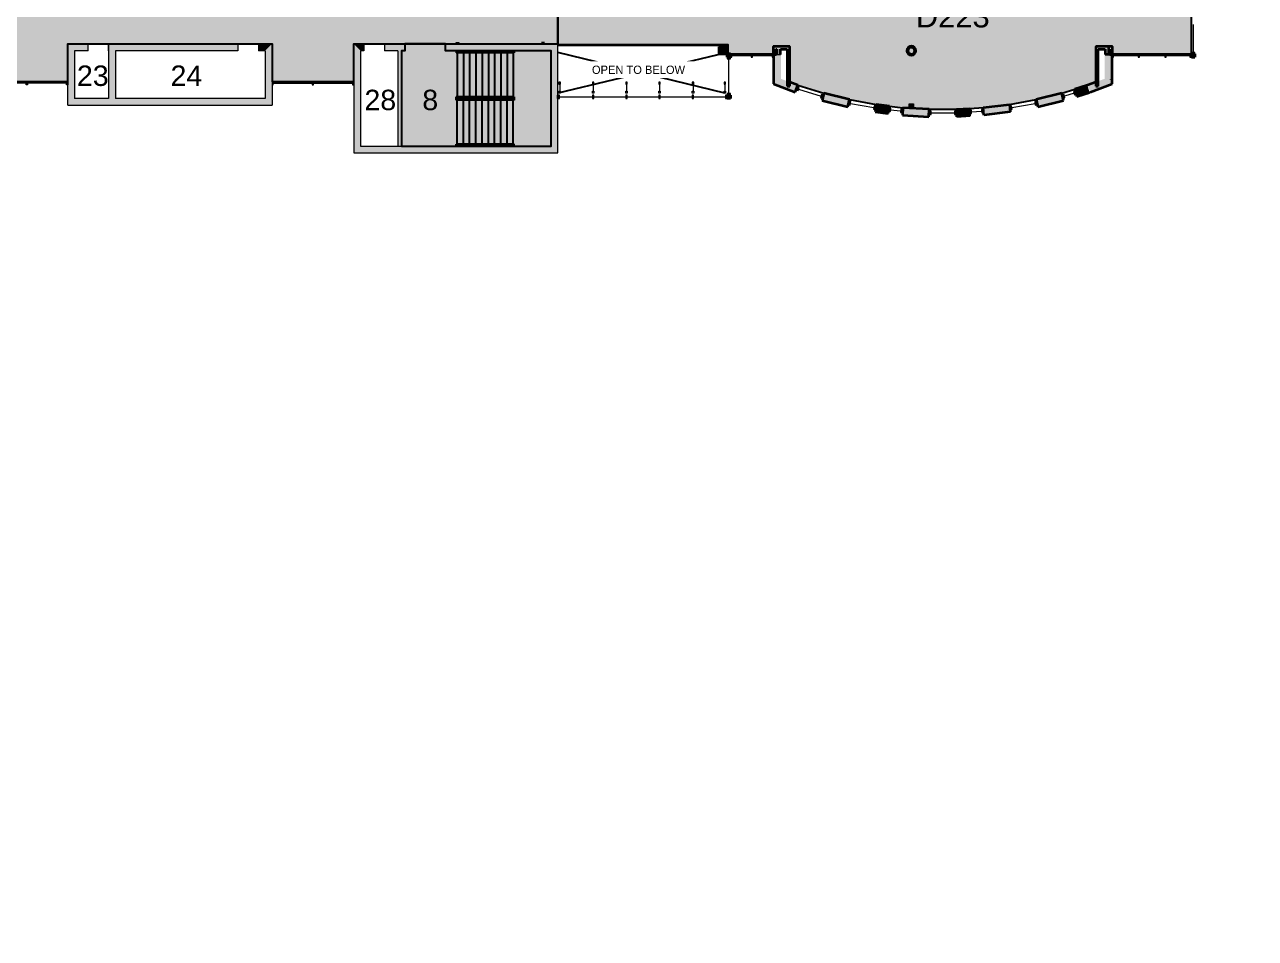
# Model space of a CAD drawing. Extents: x 674 to 9317, y -1087 to 3542.
# Drawn here: x 6752 to 8921, y -962 to 648 of the extents above; entities that cross this region are included whole.
import ezdxf

# ---------------------------------------------------------------- set-up
doc = ezdxf.new("R2010")
doc.units = 0
doc.header["$LTSCALE"] = 0.004
doc.header["$MEASUREMENT"] = 0
doc.layers.get('0').update_dxf_attribs({"linetype": 'CONTINUOUS'})
for name, color, linetype in [('CORRIDOR HATCH', 253, 'CONTINUOUS'), ('SOLID', 7, 'CONTINUOUS'), ('STAIR', 252, 'CONTINUOUS')]:
    doc.layers.add(name, color=color, linetype=linetype)
for name, color, linetype, lineweight in [('Room Number', 7, 'CONTINUOUS', 9), ('S-COLS', 7, 'CONTINUOUS', 9), ('WALL', 7, 'CONTINUOUS', 0)]:
    doc.layers.add(name, color=color, linetype=linetype, lineweight=lineweight)
doc.styles.add('style1', font='arial.ttf')
doc.styles.add('style3', font='arial.ttf')

# ---------------------------------------------------------------- blocks, each defined once
blk = doc.blocks.new('AZMND')
for p, q in [((0, 0.5), (0, -0.5)), ((1, 0.5), (0, 0.5)), ((1, -0.5), (1, 0.5)), ((0, -0.5), (1, -0.5))]:
    blk.add_line(p, q)
blk = doc.blocks.new('Column - Architectural - Gypsum Fire Rating Wrap - 16mm Type X Gypsum - 350x350_1-208-Second Floor Plan')
at = {"layer": 'S-COLS'}
for p, q in [((-175, 175), (175, 175)), ((-175, -175), (-175, 175)), ((-175, 159), (175, 159)), ((-159, -159), (-159, 159)), ((159, 159), (159, -159)), ((175, 175), (175, -175)), ((175, -159), (-175, -159)), ((175, -175), (-175, -175))]:
    blk.add_line(p, q, dxfattribs=at)

msp = doc.modelspace()

# ---------------------------------------------------------------- hatches: boundary and pattern name
at = {"layer": 'CORRIDOR HATCH'}
h = msp.add_hatch(color=256, dxfattribs=at)
h.dxf.hatch_style = 1
h.paths.add_polyline_path([(2231.1, 2606.9), (2231.1, 2457.7), (2623.6, 2457.7), (2623.6, 2472.4), (2636.2, 2472.4), (2636.2, 2600.4), (2623.6, 2600.4), (2623.6, 2606.9)])
h.paths.add_polyline_path([(953.3, 1816.2), (958.8, 1818.6), (960.7, 1814.1), (993.8, 1828.3), (991.9, 1832.7), (1132.6, 1893), (1137.4, 1895), (1123.4, 1930.1), (1108.4, 1973.6), (936.2, 1973.6), (898, 1973.6), (916.1, 1909.4)])
h.paths.add_polyline_path([(1791.5, 1230.9), (1791.5, 1226), (1787.5, 1226), (1787.5, 1036.4), (1892.1, 1036.4), (1892.1, 1226), (1827.5, 1226), (1827.5, 1230.9)])
h.paths.add_polyline_path([(2220.7, 1025), (2220.7, 1003.4), (2225.1, 1003.4), (2225.1, 992.4), (2220.7, 992.4), (2220.7, 798.4), (2225.1, 798.4), (2225.1, 794), (2383.1, 794), (2383.1, 797.4), (2392.1, 797.4), (2392.1, 794), (2536.1, 794), (2536.1, 814.5), (2540.9, 814.5), (2540.9, 914.5), (2536.1, 914.5), (2536.1, 935), (2366.1, 935), (2366.1, 1025)])
h.paths.add_polyline_path([(3828, 1219.5), (3828, 1008.4), (4073.1, 1008.4), (4073.1, 1019.9), (4078, 1019.9), (4078, 1207.9), (4073.1, 1207.9), (4073.1, 1219.5)])
h.paths.add_polyline_path([(4403.6, 2785.9), (4403.6, 2617.9), (4655.6, 2617.9), (4655.6, 2659.9), (4667.6, 2659.9), (4667.6, 2731.9), (4655.6, 2731.9), (4655.6, 2785.9)])
h.paths.add_polyline_path([(5211.2, -706.1), (5211.2, -712.1), (5201.2, -712.1), (5201.2, -962.1), (5255.2, -962.1), (5255.2, -712.1), (5247.2, -712.1), (5247.2, -706.1)])
h.paths.add_polyline_path([(5585.6, 613.9), (5585.6, 601.9), (5401.6, 601.9), (5401.6, 437.9), (5663.6, 437.9), (5663.6, 601.9), (5657.6, 601.9), (5657.6, 613.9)])
edge = h.paths.add_edge_path()
edge.add_arc((5687.6, 1657.9), 71.8, 270, 450)
edge.add_line((5687.6, 1729.7), (5587.9, 1729.9))
edge.add_line((5587.9, 1729.9), (5587.9, 1727.3))
edge.add_line((5587.9, 1727.3), (5577.4, 1727.3))
edge.add_line((5577.4, 1727.3), (5577.4, 1725.8))
edge.add_line((5577.4, 1725.8), (5578.9, 1725.8))
edge.add_line((5578.9, 1725.8), (5578.9, 1659.9))
edge.add_line((5578.9, 1659.9), (5587.9, 1659.9))
edge.add_line((5587.9, 1659.9), (5587.9, 1585.9))
edge.add_line((5587.9, 1585.9), (5681.6, 1585.9))
edge.add_line((5681.6, 1585.9), (5687.6, 1586.1))
h.paths.add_polyline_path([(6335.6, 2785.9), (6335.6, 2617.9), (6527.6, 2617.9), (6527.6, 2605.9), (6599.6, 2605.9), (6599.6, 2617.9), (6605.6, 2617.9), (6605.6, 2785.9)])
h.paths.add_polyline_path([(7421.6, 613.9), (7421.6, 601.9), (7415.6, 601.9), (7415.6, 433.9), (7679.6, 433.9), (7679.6, 601.9), (7493.6, 601.9), (7493.6, 613.9)])
h.paths.add_polyline_path([(8765, 2446.3), (8765, 2440), (8757.8, 2440), (8757.8, 2403.5), (8765, 2403.5), (8765, 2203.3), (8920.7, 2203.3), (8920.7, 2446.3)])
h = msp.add_hatch(color=256, dxfattribs=at)
h.dxf.hatch_style = 1
h.paths.add_polyline_path([(4316.6, 613.9), (4316.6, 615.9), (4322.6, 615.9), (4322.6, 613.9), (4655.6, 613.9), (4703.6, 613.9), (5171.6, 613.9), (5243.6, 613.9), (5675.6, 613.9), (6275.6, 613.9), (6323.6, 613.9), (6683.6, 613.9), (6683.6, 547.9), (6827.6, 547.9), (6827.6, 613.9), (7187.6, 613.9), (7187.6, 547.9), (7331.6, 547.9), (7331.6, 613.9), (7691.6, 613.9), (7691.6, 757.9), (7331.6, 757.9), (7235.6, 757.9), (6779.6, 757.5), (6683.6, 757.5), (6323.6, 757.5), (6253.6, 757.5), (5459.6, 757.5), (5459.6, 1103), (5459.6, 1109), (5335.6, 1109), (5335.6, 1103), (5335.6, 777.9), (5339.6, 777.9), (5339.6, 757.9), (4999.6, 757.9), (4999.6, 761.9), (4983.6, 761.9), (4983.6, 769.9), (4663.6, 769.9), (4663.6, 761.9), (4647.6, 761.9), (4647.6, 769.9), (4357.1, 769.9), (4357.1, 757.9), (4322.6, 757.9), (4322.6, 755.9), (4316.6, 755.9)])
h = msp.add_hatch(color=256, dxfattribs=at)
h.dxf.hatch_style = 1
h.paths.add_polyline_path([(7691.6, 613), (7991.2, 613), (7991.2, 596.4), (8071, 596.4), (8071, 609.2), (8100, 609.2), (8100, 546.7), (8114.5, 541.2), (8160.1, 527), (8205.4, 515.9), (8252.4, 507.3), (8275.6, 504.5), (8299.3, 501.6), (8345.9, 498.8), (8393.7, 498.8), (8417.3, 500.2), (8440.8, 501.7), (8487.2, 507.3), (8534.2, 515.9), (8579.5, 527), (8602.3, 534.1), (8625.1, 541.2), (8639.6, 546.7), (8639.6, 609.2), (8668.6, 609.2), (8668.6, 596.4), (8807.9, 596.4), (8807.9, 757.8), (8804.1, 757.8), (8804.1, 763), (8748.9, 763), (8653.8, 763), (7975, 763), (7846.8, 758.3), (7845.6, 758.3), (7691.6, 758.3), (7691.6, 757.9)])
at = {"layer": 'SOLID'}
for points in [[(7667.7, 613.9), (7667.7, 615.4), (7662.8, 615.4), (7662.8, 613.9)], [(8084.5, 538.4), (8084.5, 552.5), (8084.5, 595), (8083.9, 595), (8077.3, 595), (8071.3, 595), (8071.3, 543.4)], [(8668.3, 543.4), (8668.3, 551.4), (8666.3, 551.4), (8666.3, 552), (8668.3, 552), (8668.3, 595), (8655.1, 595), (8655.1, 552.5)], [(8084.5, 552.5), (8084.5, 538.4), (8109.8, 528.8), (8114.5, 541.2), (8100, 546.7), (8100, 539.6), (8095.7, 539.6), (8095.7, 548.3)], [(8095.7, 548.3), (8095.7, 539.6), (8100, 539.6), (8100, 546.7)], [(8629.8, 528.8), (8668.3, 543.4), (8655.1, 552.5), (8643.9, 548.3), (8643.9, 539.6), (8639.6, 539.6), (8639.6, 546.7), (8625.1, 541.2)], [(8639.6, 546.7), (8639.6, 539.6), (8643.9, 539.6), (8643.9, 548.3)], [(8156.9, 514.2), (8202.3, 503), (8205.4, 515.9), (8160.1, 527)], [(8579.5, 527), (8534.2, 515.9), (8537.3, 503), (8582.7, 514.2)], [(8606.2, 521.4), (8628.6, 528.4), (8624.6, 541), (8602.3, 534.1)], [(8275.6, 504.5), (8252.4, 507.3), (8250.8, 494.1), (8273.4, 491.4), (8273.6, 493.4), (8274.3, 493.3)], [(8345.9, 498.8), (8299.3, 501.6), (8298.5, 488.4), (8345.1, 485.6)], [(8418.1, 487), (8417.3, 500.2), (8393.7, 498.8), (8394.5, 485.6)], [(8442.4, 488.5), (8488.8, 494.1), (8487.2, 507.3), (8440.8, 501.7)]]:
    msp.add_hatch(color=256, dxfattribs=at).paths.add_polyline_path(points, flags=0)
h = msp.add_hatch(color=256, dxfattribs=at)
h.dxf.hatch_style = 1
h.paths.add_polyline_path([(7975, 608.8), (7988.8, 608.8), (7988.8, 595), (7975, 595)])
h = msp.add_hatch(color=256, dxfattribs=at)
h.dxf.hatch_style = 1
h.paths.add_polyline_path([(8083.9, 604.9), (8095.7, 604.9), (8095.7, 539.6), (8100, 539.6), (8100, 609.2), (8071, 609.2), (8071, 596.4), (8071.3, 596.4), (8071.3, 596.4), (8071.3, 595), (8075.3, 595), (8075.3, 604.9), (8077.3, 604.9), (8077.3, 595), (8083.9, 595)])
h = msp.add_hatch(color=256, dxfattribs=at)
edge = h.paths.add_edge_path(flags=0)
edge.add_arc((8314.4, 601.9), 8, 90, 270)
edge.add_line((8314.4, 593.9), (8314.4, 595.9))
edge.add_arc((8314.4, 601.9), 6, -270, -90, ccw=False)
edge.add_line((8314.4, 607.9), (8314.4, 609.9))
h = msp.add_hatch(color=256, dxfattribs=at)
edge = h.paths.add_edge_path(flags=0)
edge.add_arc((8314.4, 601.9), 6, -90, 90, ccw=False)
edge.add_line((8314.4, 595.9), (8314.4, 593.9))
edge.add_arc((8314.4, 601.9), 8, -90, 90)
edge.add_line((8314.4, 609.9), (8314.4, 607.9))
h = msp.add_hatch(color=256, dxfattribs=at)
h.dxf.hatch_style = 1
h.paths.add_polyline_path([(8662.3, 609.2), (8639.6, 609.2), (8639.6, 546.7), (8639.6, 539.6), (8643.9, 539.6), (8643.9, 604.9), (8655.7, 604.9), (8655.7, 595), (8662.3, 595)])
h.paths.add_polyline_path([(8668.6, 609.2), (8662.3, 609.2), (8662.3, 604.9), (8664.3, 604.9), (8664.3, 595), (8668.3, 595), (8668.3, 596.4), (8668.6, 596.4)])
h.paths.add_polyline_path([(8664.3, 604.9), (8662.3, 604.9), (8662.3, 595), (8664.3, 595)])
h = msp.add_hatch(color=256, dxfattribs=at)
h.dxf.hatch_style = 1
h.paths.add_polyline_path([(7995.5, 596.4), (7989.6, 596.4), (7989.6, 590.4), (7995.5, 590.4)])
msp.add_hatch(color=256, dxfattribs=at).paths.add_polyline_path([(8813.9, 590.4), (8807.9, 590.4), (8807.9, 596.4), (8813.9, 596.4)])
h = msp.add_hatch(color=256, dxfattribs=at)
h.dxf.hatch_style = 1
h.paths.add_polyline_path([(7995.5, 523.9), (7989.6, 523.9), (7989.6, 517.9), (7995.5, 517.9)])
h = msp.add_hatch(color=256, dxfattribs=at)
h.dxf.hatch_style = 1
h.paths.add_polyline_path([(8318.2, 508.2), (8310.8, 508.2), (8310.8, 500.9), (8318.2, 500.5)])
at = {"layer": 'WALL'}
for points in [[(7989.6, 590.4), (7995.5, 590.4), (7995.5, 587.9), (7989.6, 587.9)], [(7995.5, 590.4), (7995.5, 596.4), (7998.1, 596.4), (7998.1, 590.4)], [(8031.8, 590.4), (8031.8, 596.4), (8034.3, 596.4), (8034.3, 590.4)], [(8068.8, 590.4), (8068.8, 596.4), (8071.3, 596.4), (8071.3, 590.4)], [(8668.3, 590.4), (8668.3, 596.4), (8670.8, 596.4), (8670.8, 590.4)], [(8714.1, 590.4), (8714.1, 596.4), (8716.6, 596.4), (8716.6, 590.4)], [(8761.1, 590.4), (8761.1, 596.4), (8763.6, 596.4), (8763.6, 590.4)], [(8805.4, 590.4), (8805.4, 596.4), (8807.9, 596.4), (8807.9, 590.4)], [(8807.9, 598.9), (8813.9, 598.9), (8813.9, 596.4), (8807.9, 596.4)], [(6756.6, 547.9), (6754.6, 547.9), (6754.6, 541.9), (6756.6, 541.9)], [(6827.6, 547.9), (6825.6, 547.9), (6825.6, 541.9), (6827.6, 541.9)], [(7691.6, 517.9), (7691.6, 523.9), (7694.1, 523.9), (7694.1, 517.9)], [(7752.3, 517.9), (7752.3, 523.9), (7754.8, 523.9), (7754.8, 517.9)], [(7811.3, 517.9), (7811.3, 523.9), (7813.8, 523.9), (7813.8, 517.9)], [(7869.3, 517.9), (7869.3, 523.9), (7871.8, 523.9), (7871.8, 517.9)], [(7928.2, 517.9), (7928.2, 523.9), (7930.7, 523.9), (7930.7, 517.9)], [(7987, 517.9), (7987, 523.9), (7989.6, 523.9), (7989.6, 517.9)], [(7989.6, 526.4), (7995.5, 526.4), (7995.5, 523.9), (7989.6, 523.9)], [(8112.2, 532.3), (8114, 538), (8116.4, 537.3), (8114.6, 531.6)], [(8154.5, 519.2), (8156.2, 524.9), (8158.6, 524.1), (8156.9, 518.4)], [(8583.4, 524.9), (8585.1, 519.2), (8582.7, 518.4), (8581, 524.1)], [(8602.8, 530.9), (8604.5, 525.2), (8602.1, 524.5), (8600.4, 530.2)], [(8204.3, 506.8), (8205.4, 512.6), (8207.8, 512.2), (8206.8, 506.3)], [(8247.8, 498.8), (8248.8, 504.7), (8251.3, 504.2), (8250.2, 498.3)], [(8274.9, 495.3), (8275.6, 501.3), (8278.1, 501), (8277.4, 495)], [(8489.3, 498.3), (8488.3, 504.2), (8490.7, 504.7), (8491.8, 498.8)], [(8532.8, 506.3), (8531.8, 512.2), (8534.2, 512.6), (8535.3, 506.8)], [(8295.1, 492.9), (8295.8, 498.8), (8298.3, 498.5), (8297.6, 492.6)], [(8346.4, 489.6), (8346.4, 495.6), (8349, 495.6), (8349, 489.6)], [(8390.6, 489.6), (8390.6, 495.6), (8393.2, 495.6), (8393.2, 489.6)], [(8418.1, 491.1), (8417.7, 497.1), (8420.2, 497.2), (8420.6, 491.2)], [(8438.4, 492.3), (8438, 498.3), (8440.5, 498.4), (8440.9, 492.5)]]:
    msp.add_hatch(color=256, dxfattribs=at).paths.add_polyline_path(points)
h = msp.add_hatch(color=256, dxfattribs=at)
h.paths.add_polyline_path([(7189.6, 547.9), (7187.6, 547.9), (7187.6, 541.9), (7189.6, 541.9)])
h.paths.add_polyline_path([(7260.6, 547.9), (7258.6, 547.9), (7258.6, 541.9), (7260.6, 541.9)])
h.paths.add_polyline_path([(7331.6, 547.9), (7329.6, 547.9), (7329.6, 541.9), (7331.6, 541.9)])

# ---------------------------------------------------------------- linework, layer by layer
at = {"layer": 'CORRIDOR HATCH'}
for points in [[(6683.6, 547.9), (6827.6, 547.9), (6827.6, 613.9), (7187.6, 613.9), (7187.6, 547.9), (7331.6, 547.9), (7331.6, 613.9), (7691.6, 613.9), (7691.6, 757.9), (7331.6, 757.9), (7235.6, 757.9), (6779.6, 757.5), (6683.6, 757.5)], [(7691.6, 757.9), (7691.6, 613), (7991.2, 613), (7991.2, 596.4), (8071, 596.4), (8071, 609.2), (8100, 609.2), (8100, 546.7), (8114.5, 541.2), (8160.1, 527), (8205.4, 515.9), (8252.4, 507.3), (8275.6, 504.5), (8299.3, 501.6), (8345.9, 498.8), (8393.7, 498.8), (8417.3, 500.2), (8440.8, 501.7), (8487.2, 507.3), (8534.2, 515.9), (8579.5, 527), (8602.3, 534.1), (8625.1, 541.2), (8639.6, 546.7), (8639.6, 609.2), (8668.6, 609.2), (8668.6, 596.4), (8807.9, 596.4), (8807.9, 757.8)]]:
    msp.add_lwpolyline(points, dxfattribs=at)
msp.add_lwpolyline([(7421.6, 613.9), (7421.6, 601.9), (7415.6, 601.9), (7415.6, 433.9), (7679.6, 433.9), (7679.6, 601.9), (7493.6, 601.9), (7493.6, 613.9)], close=True, dxfattribs=at)
at = {"layer": 'SOLID'}
msp.add_lwpolyline([(7975, 608.8), (7988.8, 608.8), (7988.8, 595), (7975, 595)], close=True, dxfattribs=at)
for points in [[(6839.6, 517.9), (6827.6, 505.9), (6839.6, 601.9), (6827.6, 613.9)], [(6839.6, 601.9), (6827.6, 613.9), (6863.6, 601.9), (6863.6, 613.9)], [(7127.6, 601.9), (7127.6, 613.9), (6911.6, 601.9), (6899.6, 613.9)], [(6911.6, 601.9), (6899.6, 613.9), (6911.6, 517.9), (6899.6, 517.9)], [(7163.6, 613.9), (7163.6, 601.9), (7187.6, 613.9), (7175.6, 601.9)], [(7187.6, 613.9), (7175.6, 601.9), (7187.6, 505.9), (7175.6, 517.9)], [(7343.6, 433.9), (7331.6, 421.9), (7343.6, 601.9), (7331.6, 613.9)], [(7343.6, 601.9), (7331.6, 613.9), (7349.6, 601.9), (7349.6, 613.9)], [(7385.6, 601.9), (7385.6, 613.9), (7421.6, 601.9), (7421.6, 613.9)], [(7493.6, 613.9), (7493.6, 601.9), (7691.6, 613.9), (7679.6, 601.9)], [(7691.6, 613.9), (7679.6, 601.9), (7691.6, 421.9), (7679.6, 433.9)], [(7409.6, 601.9), (7415.6, 601.9), (7409.6, 433.9), (7415.6, 433.9)], [(7175.6, 517.9), (7187.6, 505.9), (6839.6, 517.9), (6827.6, 505.9)], [(7679.6, 433.9), (7691.6, 421.9), (7343.6, 433.9), (7331.6, 421.9)]]:
    msp.add_solid(points, dxfattribs=at)
at = {"layer": 'STAIR'}
for p, q in [((7511.9, 601.3), (7511.9, 598.3)), ((7614.4, 598.3), (7511.9, 598.3)), ((7513.4, 601.3), (7513.4, 599.8)), ((7612.9, 599.8), (7513.4, 599.8)), ((7513.9, 598.3), (7513.9, 520.5)), ((7524.9, 598.3), (7524.9, 520.9)), ((7535.9, 598.3), (7535.9, 520.9)), ((7546.9, 598.3), (7546.9, 520.9)), ((7557.9, 598.3), (7557.9, 520.9)), ((7568.9, 598.3), (7568.9, 520.9)), ((7579.9, 598.3), (7579.9, 520.9)), ((7590.9, 598.3), (7590.9, 520.9)), ((7601.9, 598.3), (7601.9, 520.9)), ((7612.9, 601.3), (7612.9, 599.8)), ((7612.9, 598.3), (7612.9, 520.9)), ((7614.4, 601.3), (7614.4, 598.3)), ((7985.9, 527.1), (7691.6, 598.9)), ((7985.9, 597.9), (7691.6, 527.1)), ((7614.4, 520.9), (7512.4, 520.9)), ((7512.4, 520.9), (7512.4, 514.9)), ((7512.4, 514.9), (7512.4, 520.9)), ((7614.4, 520.9), (7614.4, 514.9)), ((7614.4, 514.9), (7614.4, 520.9)), ((7614.4, 514.9), (7512.4, 514.9)), ((7612.9, 519.4), (7513.9, 519.4)), ((7513.9, 516.4), (7513.9, 519.4)), ((7513.9, 519.4), (7513.9, 516.4)), ((7513.9, 519.4), (7513.9, 517.9)), ((7513.9, 516.4), (7513.9, 517.9)), ((7612.9, 516.4), (7513.9, 516.4)), ((7513.9, 437.5), (7513.9, 515.3)), ((7524.9, 437.5), (7524.9, 514.9)), ((7535.9, 437.5), (7535.9, 514.9)), ((7546.9, 437.5), (7546.9, 514.9)), ((7557.9, 437.5), (7557.9, 514.9)), ((7568.9, 437.5), (7568.9, 514.9)), ((7579.9, 437.5), (7579.9, 514.9)), ((7590.9, 437.5), (7590.9, 514.9)), ((7601.9, 437.5), (7601.9, 514.9)), ((7612.9, 519.4), (7612.9, 517.9)), ((7612.9, 519.4), (7612.9, 517.9)), ((7612.9, 516.4), (7612.9, 517.9)), ((7612.9, 516.4), (7612.9, 517.9)), ((7612.9, 437.5), (7612.9, 514.9)), ((7614.4, 437.5), (7511.9, 437.5)), ((7511.9, 434.5), (7511.9, 437.5)), ((7612.9, 436), (7513.4, 436)), ((7513.4, 434.5), (7513.4, 436)), ((7612.9, 434.5), (7612.9, 436)), ((7614.4, 434.5), (7614.4, 437.5))]:
    msp.add_line(p, q, dxfattribs=at)
at = {"layer": 'WALL'}
for p, q in [((8810.9, 647.9), (8810.9, 598.9)), ((6827.6, 505.9), (6827.6, 613.9)), ((6827.6, 613.9), (6863.6, 613.9)), ((6863.6, 601.9), (6863.6, 613.9)), ((6899.6, 613.9), (7127.6, 613.9)), ((6899.6, 601.9), (6899.6, 613.9)), ((6899.6, 613.9), (6899.6, 517.9)), ((7127.6, 613.9), (7127.6, 601.9)), ((7163.6, 613.9), (7163.6, 601.9)), ((7163.6, 613.9), (7187.6, 613.9)), ((7187.6, 613.9), (7187.6, 505.9)), ((7349.6, 613.9), (7331.6, 613.9)), ((7331.6, 613.9), (7331.6, 421.9)), ((7349.6, 613.9), (7349.6, 601.9)), ((7385.6, 613.9), (7385.6, 601.9)), ((7421.6, 613.9), (7385.6, 613.9)), ((7421.6, 601.9), (7421.6, 613.9)), ((7691.6, 613.9), (7493.6, 613.9)), ((7493.6, 601.9), (7493.6, 613.9)), ((7691.6, 421.9), (7691.6, 613.9)), ((7691.6, 613), (7691.6, 613)), ((7991.2, 613), (7691.6, 613)), ((7988.7, 610.5), (7691.6, 610.5)), ((7988.7, 610.5), (7988.7, 608.8)), ((7991.2, 613), (7991.2, 596.4)), ((6863.6, 601.9), (6839.6, 601.9)), ((6839.6, 601.9), (6839.6, 517.9)), ((7127.6, 601.9), (6911.6, 601.9)), ((6911.6, 601.9), (6911.6, 517.9)), ((7175.6, 601.9), (7163.6, 601.9)), ((7175.6, 601.9), (7175.6, 517.9)), ((7349.6, 601.9), (7343.6, 601.9)), ((7343.6, 601.9), (7343.6, 433.9)), ((7409.6, 601.9), (7385.6, 601.9)), ((7409.6, 601.9), (7409.6, 433.9)), ((7421.6, 601.9), (7415.6, 601.9)), ((7415.6, 601.9), (7415.6, 433.9)), ((7679.6, 601.9), (7493.6, 601.9)), ((7679.6, 433.9), (7679.6, 601.9)), ((7989.6, 595), (7989.4, 595)), ((7989.4, 595), (7989.4, 595)), ((7991.9, 587.9), (7991.9, 526.4)), ((7997.4, 593.4), (8031.8, 593.4)), ((8034.3, 593.4), (8068.8, 593.4)), ((8077.3, 595), (8083.9, 595)), ((8670.8, 593.4), (8714.1, 593.4)), ((8716.6, 593.4), (8761.1, 593.4)), ((8763.6, 593.4), (8805.4, 593.4)), ((6754.6, 544.9), (6685.6, 544.9)), ((6825.6, 544.9), (6756.6, 544.9)), ((7189.6, 544.9), (7258.6, 544.9)), ((7260.6, 544.9), (7329.6, 544.9)), ((7694.1, 520.9), (7752.3, 520.9)), ((7754.8, 520.9), (7811.3, 520.9)), ((7813.8, 520.9), (7869.3, 520.9)), ((7871.8, 520.9), (7928.2, 520.9)), ((7930.7, 520.9), (7987, 520.9)), ((8115.5, 534.4), (8155.3, 522)), ((8601.3, 527.3), (8584.3, 522)), ((6827.6, 505.9), (7187.6, 505.9)), ((6899.6, 517.9), (6839.6, 517.9)), ((7175.6, 517.9), (6911.6, 517.9)), ((8207.3, 509.2), (8248.3, 501.7)), ((8310.8, 500.9), (8310.8, 508.2)), ((8310.8, 508.2), (8318.2, 508.2)), ((8318.2, 508.2), (8318.2, 500.5)), ((8417.3, 500.2), (8418.1, 487)), ((8491.3, 501.7), (8532.3, 509.2)), ((8277.8, 498), (8295.4, 495.9)), ((8349, 492.6), (8390.6, 492.6)), ((8420.4, 494.2), (8438.2, 495.3)), ((7343.6, 433.9), (7679.6, 433.9)), ((7331.6, 421.9), (7691.6, 421.9))]:
    msp.add_line(p, q, dxfattribs=at)
at = {"layer": 'WALL', "lineweight": 35}
for p, q in [((7667.7, 615.4), (7662.8, 615.4)), ((7662.8, 615.4), (7662.8, 613.9)), ((7667.7, 613.9), (7667.7, 615.4)), ((8100, 609.2), (8071, 609.2)), ((8071, 609.2), (8071, 595)), ((8100, 539.6), (8100, 609.2)), ((8639.6, 609.2), (8639.6, 539.6)), ((8662.3, 609.2), (8639.6, 609.2)), ((8662.3, 595), (8662.3, 609.2)), ((8668.6, 609.2), (8662.3, 609.2)), ((8668.6, 595), (8668.6, 609.2)), ((7995.6, 596.4), (7989.6, 596.4)), ((7989.6, 596.4), (7989.6, 590.4)), ((7989.6, 590.4), (7989.6, 596.4)), ((7989.6, 596.4), (7995.5, 596.4)), ((7989.6, 590.4), (7995.6, 590.4)), ((7995.5, 590.4), (7989.6, 590.4)), ((7995.5, 596.4), (7995.5, 590.4)), ((7995.6, 590.4), (7995.6, 596.4)), ((8071, 595), (8075.3, 595)), ((8077.3, 595), (8071.3, 595)), ((8071.3, 595), (8071.3, 543.4)), ((8075.3, 604.9), (8077.3, 604.9)), ((8075.3, 595), (8075.3, 604.9)), ((8077.3, 604.9), (8077.3, 595)), ((8083.9, 604.9), (8095.7, 604.9)), ((8083.9, 595), (8083.9, 604.9)), ((8095.7, 604.9), (8095.7, 539.6)), ((8643.9, 539.6), (8643.9, 604.9)), ((8643.9, 604.9), (8655.7, 604.9)), ((8655.7, 604.9), (8655.7, 595)), ((8668.3, 595), (8655.7, 595)), ((8662.3, 604.9), (8664.3, 604.9)), ((8664.3, 604.9), (8664.3, 595)), ((8664.3, 595), (8668.6, 595)), ((8668.3, 596.4), (8668.3, 590.4)), ((8668.3, 552), (8668.3, 595)), ((8668.6, 595), (8668.3, 595)), ((8813.9, 596.4), (8807.9, 596.4)), ((8807.9, 596.4), (8807.9, 590.4)), ((8807.9, 590.4), (8807.9, 596.4)), ((8807.9, 596.4), (8813.9, 596.4)), ((8807.9, 596.4), (8813.9, 596.4)), ((8807.9, 590.4), (8813.9, 590.4)), ((8813.9, 590.4), (8807.9, 590.4)), ((8813.9, 590.4), (8813.9, 596.4)), ((8813.9, 596.4), (8813.9, 590.4)), ((8071.3, 543.4), (8109.8, 528.8)), ((8114.5, 541.2), (8100, 546.7)), ((8639.6, 546.7), (8625.1, 541.2)), ((8629.8, 528.8), (8668.3, 543.4)), ((8666.3, 551.4), (8666.3, 552)), ((8666.3, 552), (8668.3, 552)), ((8668.3, 551.4), (8666.3, 551.4)), ((8668.3, 543.4), (8668.3, 551.4)), ((7691.6, 523.9), (7691.6, 517.9)), ((7989.6, 517.9), (7989.6, 523.9)), ((7989.6, 523.9), (7995.5, 523.9)), ((7995.5, 523.9), (7995.5, 517.9)), ((8095.7, 539.6), (8100, 539.6)), ((8109.8, 528.8), (8114.5, 541.2)), ((8160.1, 527), (8156.9, 514.2)), ((8205.4, 515.9), (8160.1, 527)), ((8579.5, 527), (8534.2, 515.9)), ((8582.7, 514.2), (8579.5, 527)), ((8624.6, 541), (8602.3, 534.1)), ((8602.3, 534.1), (8606.2, 521.4)), ((8606.2, 521.4), (8628.6, 528.4)), ((8639.6, 539.6), (8643.9, 539.6)), ((7995.5, 517.9), (7989.6, 517.9)), ((8156.9, 514.2), (8202.3, 503)), ((8202.3, 503), (8205.4, 515.9)), ((8252.4, 507.3), (8250.8, 494.1)), ((8275.6, 504.5), (8252.4, 507.3)), ((8274.3, 493.3), (8275.6, 504.5)), ((8299.3, 501.6), (8298.5, 488.4)), ((8345.9, 498.8), (8299.3, 501.6)), ((8393.7, 498.8), (8417.3, 500.2)), ((8440.8, 501.7), (8487.2, 507.3)), ((8442.4, 488.5), (8440.8, 501.7)), ((8487.2, 507.3), (8488.8, 494.1)), ((8534.2, 515.9), (8537.3, 503)), ((8537.3, 503), (8582.7, 514.2)), ((8250.8, 494.1), (8273.4, 491.4)), ((8273.4, 491.4), (8273.6, 493.4)), ((8273.6, 493.4), (8274.3, 493.3)), ((8298.5, 488.4), (8345.1, 485.6)), ((8345.1, 485.6), (8345.9, 498.8)), ((8394.5, 485.6), (8393.7, 498.8)), ((8418.1, 487), (8394.5, 485.6)), ((8488.8, 494.1), (8442.4, 488.5))]:
    msp.add_line(p, q, dxfattribs=at)
at = {"layer": 'WALL'}
for points in [[(8071, 609.2), (8100, 609.2), (8100, 546.7), (8114.5, 541.2), (8109.8, 528.8), (8071.3, 543.4), (8071.3, 596.4), (8071, 596.4)], [(8602.3, 534.1), (8624.6, 541), (8625.1, 541.2), (8639.6, 546.7), (8639.6, 609.2), (8668.6, 609.2), (8668.6, 596.4), (8668.3, 596.4), (8668.3, 552), (8666.3, 552), (8666.3, 551.4), (8668.3, 551.4), (8668.3, 543.4), (8629.8, 528.8), (8628.6, 528.4), (8606.2, 521.4)], [(7995.5, 590.4), (7989.6, 590.4), (7989.6, 587.9), (7995.5, 587.9)], [(7995.5, 596.4), (7995.5, 590.4), (7998.1, 590.4), (7998.1, 596.4)], [(8031.8, 596.4), (8031.8, 590.4), (8034.3, 590.4), (8034.3, 596.4)], [(8068.8, 596.4), (8068.8, 590.4), (8071.3, 590.4), (8071.3, 596.4)], [(8668.3, 596.4), (8668.3, 590.4), (8670.8, 590.4), (8670.8, 596.4)], [(8714.1, 596.4), (8714.1, 590.4), (8716.6, 590.4), (8716.6, 596.4)], [(8761.1, 596.4), (8761.1, 590.4), (8763.6, 590.4), (8763.6, 596.4)], [(8805.4, 596.4), (8805.4, 590.4), (8807.9, 590.4), (8807.9, 596.4)], [(8813.9, 598.9), (8807.9, 598.9), (8807.9, 596.4), (8813.9, 596.4)], [(7691.6, 523.9), (7691.6, 517.9), (7694.1, 517.9), (7694.1, 523.9)], [(7752.3, 523.9), (7752.3, 517.9), (7754.8, 517.9), (7754.8, 523.9)], [(7811.3, 523.9), (7811.3, 517.9), (7813.8, 517.9), (7813.8, 523.9)], [(7869.3, 523.9), (7869.3, 517.9), (7871.8, 517.9), (7871.8, 523.9)], [(7928.2, 523.9), (7928.2, 517.9), (7930.7, 517.9), (7930.7, 523.9)], [(7987, 523.9), (7987, 517.9), (7989.6, 517.9), (7989.6, 523.9)], [(7995.5, 526.4), (7989.6, 526.4), (7989.6, 523.9), (7995.5, 523.9)], [(8114, 538), (8112.2, 532.3), (8114.6, 531.6), (8116.4, 537.3)], [(8156.2, 524.9), (8154.5, 519.2), (8156.9, 518.4), (8158.6, 524.1)], [(8585.1, 519.2), (8583.4, 524.9), (8581, 524.1), (8582.7, 518.4)], [(8604.5, 525.2), (8602.8, 530.9), (8600.4, 530.2), (8602.1, 524.5)], [(8205.4, 512.6), (8204.3, 506.8), (8206.8, 506.3), (8207.8, 512.2)], [(8248.8, 504.7), (8247.8, 498.8), (8250.2, 498.3), (8251.3, 504.2)], [(8275.6, 501.3), (8274.9, 495.3), (8277.4, 495), (8278.1, 501)], [(8488.3, 504.2), (8489.3, 498.3), (8491.8, 498.8), (8490.7, 504.7)], [(8531.8, 512.2), (8532.8, 506.3), (8535.3, 506.8), (8534.2, 512.6)], [(8295.8, 498.8), (8295.1, 492.9), (8297.6, 492.6), (8298.3, 498.5)], [(8346.4, 495.6), (8346.4, 489.6), (8349, 489.6), (8349, 495.6)], [(8390.6, 495.6), (8390.6, 489.6), (8393.2, 489.6), (8393.2, 495.6)], [(8417.7, 497.1), (8418.1, 491.1), (8420.6, 491.2), (8420.2, 497.2)], [(8438, 498.3), (8438.4, 492.3), (8440.9, 492.5), (8440.5, 498.4)]]:
    msp.add_lwpolyline(points, close=True, dxfattribs=at)
for points in [[(7694.6, 543.2), (7695.8, 543.2), (7695.8, 546.7), (7693.3, 546.7), (7693.3, 543.2), (7694.6, 543.2), (7694.6, 530.4), (7695.8, 530.4), (7695.8, 526.9), (7693.3, 526.9), (7693.3, 530.4), (7694.6, 530.4)], [(7753.6, 543.2), (7754.8, 543.2), (7754.8, 546.7), (7752.3, 546.7), (7752.3, 543.2), (7753.6, 543.2), (7753.6, 530.4), (7754.8, 530.4), (7754.8, 526.9), (7752.3, 526.9), (7752.3, 530.4), (7753.6, 530.4)], [(7812.6, 543.2), (7813.8, 543.2), (7813.8, 546.7), (7811.3, 546.7), (7811.3, 543.2), (7812.6, 543.2), (7812.6, 530.4), (7813.8, 530.4), (7813.8, 526.9), (7811.3, 526.9), (7811.3, 530.4), (7812.6, 530.4)], [(7870.6, 543.2), (7871.8, 543.2), (7871.8, 546.7), (7869.3, 546.7), (7869.3, 543.2), (7870.6, 543.2), (7870.6, 530.4), (7871.8, 530.4), (7871.8, 526.9), (7869.3, 526.9), (7869.3, 530.4), (7870.6, 530.4)], [(7929.6, 543.2), (7930.8, 543.2), (7930.8, 546.7), (7928.3, 546.7), (7928.3, 543.2), (7929.6, 543.2), (7929.6, 530.4), (7930.8, 530.4), (7930.8, 526.9), (7928.3, 526.9), (7928.3, 530.4), (7929.6, 530.4)], [(7985.6, 543.2), (7986.8, 543.2), (7986.8, 546.7), (7984.3, 546.7), (7984.3, 543.2), (7985.6, 543.2), (7985.6, 530.4), (7986.8, 530.4), (7986.8, 526.9), (7984.3, 526.9), (7984.3, 530.4), (7985.6, 530.4)]]:
    msp.add_lwpolyline(points, dxfattribs=at)
at = {"layer": 'WALL', "lineweight": 35}
for radius, start, end in [(8, 90, 270), (6, 90, 270), (8, 270, 90), (6, 270, 90)]:
    msp.add_arc((8314.4, 601.9), radius, start, end, dxfattribs=at)

# ---------------------------------------------------------------- block references
at = {"layer": 'S-COLS', "xscale": 0.03937007873992115, "yscale": 0.03937007873992115, "zscale": 0.03937007873992115, "rotation": 270}
msp.add_blockref('Column - Architectural - Gypsum Fire Rating Wrap - 16mm Type X Gypsum - 350x350_1-208-Second Floor Plan', (7981.9, 601.9), dxfattribs=at)
at = {"layer": 'WALL', "xscale": 2, "yscale": 6, "rotation": 90}
msp.add_blockref('AZMND', (7514.6, 613.9), dxfattribs=at)
at = {"layer": 'WALL', "yscale": 6}
for p, xscale in [((6756.6, 544.9), -2), ((6827.6, 544.9), -2), ((7187.6, 544.9), 2), ((7258.6, 544.9), 2), ((7329.6, 544.9), 2)]:
    msp.add_blockref('AZMND', p, dxfattribs=dict(at, xscale=xscale))

# ---------------------------------------------------------------- texts
at = {"layer": 'Room Number', "style": 'style1'}
for s, p in [('23', (6843.8, 539.9)), ('24', (7008.8, 539.9)), ('28', (7350.5, 497.2)), ('8', (7452.5, 497.2))]:
    msp.add_text(s, height=36, dxfattribs=at).set_placement(p)
at = {"layer": 'Room Number', "lineweight": 0, "insert": (8387.3, 682), "char_height": 39, "width": 30.614, "attachment_point": 2, "line_spacing_factor": 0.965774, "style": 'style3'}
msp.add_mtext('D223', dxfattribs=at)

# ---------------------------------------------------------------- next in the draw order: texts
at = {"layer": 'STAIR', "lineweight": 0, "insert": (7833.5, 575.7), "char_height": 14.625, "width": 207.878, "attachment_point": 2, "line_spacing_factor": 0.965774, "style": 'style3', "bg_fill": 3, "box_fill_scale": 1.5, "bg_fill_color": 256, "bg_fill_transparency": 0}
msp.add_mtext('\\fFutura Lt BT|b0|i0|c0|p34|;OPEN TO BELOW', dxfattribs=at)

doc.saveas('drawing.dxf')
